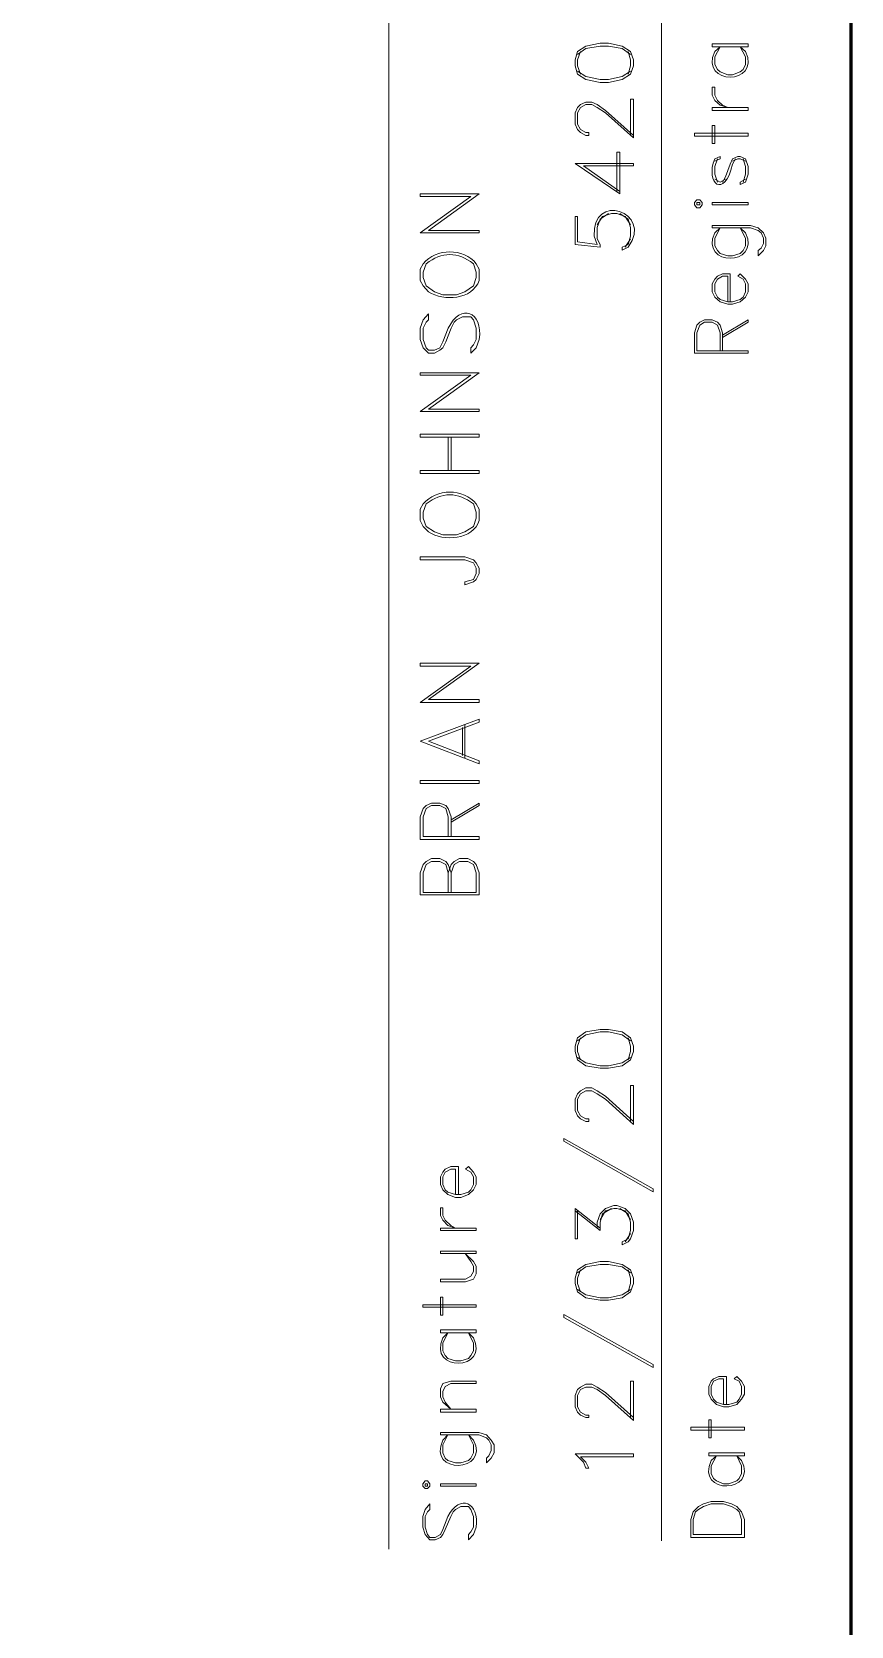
# Model space of a CAD drawing. Header units: inches. Extents: x 5 to 516, y -193 to 129.
# Drawn here: x 115.052 to 116.58, y -172.685 to -169.712 of the extents above; entities that cross this region are included whole.
import ezdxf

# ---------------------------------------------------------------- set-up
doc = ezdxf.new("R2010")
doc.units = ezdxf.units.IN
doc.header["$MEASUREMENT"] = 0
doc.layers.add('PDF8_Geometry', color=7, linetype='Continuous')

msp = doc.modelspace()

# ---------------------------------------------------------------- linework, layer by layer
at = {"layer": 'PDF8_Geometry', "lineweight": 60}
msp.add_lwpolyline([(116.5799627, -192.1857845), (116.5799627, -162.1857821), (71.5799591, -162.1857821), (71.5799591, -192.1857845)], dxfattribs=at)
at = {"layer": 'PDF8_Geometry', "lineweight": 15}
for points in [[(115.7177405, -172.5413376), (115.7177405, -168.7457816)], [(116.2266293, -172.5257827), (116.2266293, -168.7457825)], [(116.0755181, -169.7491146), (116.0699626, -169.7646702), (116.0699626, -169.7757813), (116.0755181, -169.7913368)], [(116.1688516, -169.7546711), (116.1532961, -169.74356), (116.1277405, -169.7391155), (116.112185, -169.7391155), (116.0855183, -169.74356), (116.0699627, -169.7546711)], [(116.1644071, -169.7913374), (116.1688515, -169.7757818), (116.1688515, -169.7646707), (116.1644071, -169.7491151)], [(116.3832961, -169.749115), (116.3732961, -169.7402261), (116.3832961, -169.759115), (116.3832961, -169.7735594), (116.3788517, -169.7824483), (116.3732961, -169.7868927), (116.3588517, -169.7924483), (116.3499628, -169.7924483), (116.3355183, -169.7868927), (116.3310739, -169.7824483), (116.3255183, -169.7735594), (116.3255183, -169.759115), (116.3355183, -169.7402261), (116.3255183, -169.749115)], [(116.0699625, -169.7857809), (116.0855181, -169.7957809), (116.1121848, -169.8013365), (116.1277403, -169.8013365), (116.1532959, -169.7957809), (116.1688514, -169.7857809)], [(116.174407, -169.910225), (116.1221847, -169.8635583), (116.1066292, -169.8535583), (116.0966292, -169.8480028), (116.0855181, -169.8480028), (116.0755181, -169.8535583), (116.0699625, -169.8635583), (116.0699625, -169.8846694), (116.0755181, -169.8946695), (116.0855181, -169.900225), (116.0910736, -169.900225), (116.0910736, -169.9057806), (116.0855181, -169.9057806), (116.0755181, -169.900225), (116.0699625, -169.8946695), (116.0655181, -169.8846694), (116.0655181, -169.8635583), (116.0699625, -169.8535583), (116.0755181, -169.8480028), (116.0855181, -169.8435583), (116.0966292, -169.8435583), (116.1066292, -169.8480028), (116.1221847, -169.8591139), (116.174407, -169.9057806)], [(116.1688516, -169.9057806), (116.1688516, -169.8380028), (116.1744072, -169.8380028), (116.1744072, -169.910225)], [(116.1488515, -170.0102261), (116.0810738, -169.9624483), (116.1744071, -169.9624483), (116.1744071, -169.9580039), (116.0655182, -169.9580039), (116.1488515, -170.0146705), (116.1488515, -169.9368928)], [(116.143296, -170.0102253), (116.143296, -169.9368919), (116.1488516, -169.9368919)], [(116.3255183, -169.9535602), (116.3355183, -169.9491157), (116.3355183, -169.9446713), (116.3255183, -169.9491157)], [(116.3399626, -169.9924482), (116.3455181, -169.9824482), (116.354407, -169.9591149), (116.3588515, -169.9491149), (116.3688515, -169.9446704), (116.3732959, -169.9446704), (116.3832959, -169.9491149), (116.3877404, -169.9635593), (116.3877404, -169.9780038), (116.3832959, -169.9924482), (116.3732959, -169.9968927)], [(116.3310738, -169.9491155), (116.3255182, -169.96356), (116.3255182, -169.9780044), (116.3310738, -169.9924489)], [(116.3588516, -169.9535598), (116.3688516, -169.9491153), (116.373296, -169.9491153), (116.383296, -169.9535598)], [(116.3588517, -169.9591157), (116.3644072, -169.9491157)], [(116.3788516, -169.9491155), (116.383296, -169.96356), (116.383296, -169.9780044), (116.3788516, -169.9924489)], [(116.3255182, -169.986894), (116.3355182, -169.9924496), (116.3455182, -169.986894)], [(116.3832961, -169.986894), (116.3732961, -169.9924496), (116.3732961, -169.996894)], [(115.8866293, -170.01467), (115.7766292, -170.01467), (115.7766292, -170.0191144), (115.8710737, -170.0191144), (115.7766292, -170.0868922), (115.8866293, -170.0868922)], [(115.8866292, -170.0146702), (115.7921847, -170.082448), (115.8866292, -170.082448), (115.8866292, -170.0868924)], [(116.0699627, -170.1035603), (116.0699627, -170.0568936), (116.0655183, -170.0568936), (116.0655183, -170.1091158), (116.1121849, -170.1135603)], [(116.1121847, -170.1135601), (116.1121847, -170.1091156), (116.1066292, -170.0980045), (116.1066292, -170.0768934), (116.1121847, -170.0613378), (116.1277403, -170.0513378)], [(116.1066294, -170.0724472), (116.1166294, -170.0568917), (116.1332961, -170.0513361), (116.1432961, -170.0513361), (116.1588516, -170.0568917), (116.1688516, -170.0724472)], [(116.1488516, -170.0513381), (116.1644072, -170.0613381), (116.1688516, -170.0768937), (116.1688516, -170.0935603), (116.1644072, -170.1091159), (116.1532961, -170.1135603)], [(116.1066294, -170.1091158), (116.1010738, -170.0935603)], [(116.3832961, -170.0868926), (116.3732961, -170.0780037), (116.3832961, -170.0968926), (116.3832961, -170.111337), (116.3788517, -170.1202259), (116.3732961, -170.1257815), (116.3588517, -170.1302259), (116.3499628, -170.1302259), (116.3355183, -170.1257815), (116.3310739, -170.1202259), (116.3255183, -170.111337), (116.3255183, -170.0968926), (116.3355183, -170.0780037), (116.3255183, -170.0868926)], [(116.0699625, -170.1035594), (116.1066292, -170.1091149)], [(116.1644072, -170.1135603), (116.1532961, -170.1191158), (116.1532961, -170.1135603)], [(116.1688516, -170.0980052), (116.1588516, -170.1135607)], [(115.7821848, -170.1446709), (115.7766292, -170.1546709), (115.7766292, -170.175782), (115.7821848, -170.185782), (115.7921848, -170.1968931)], [(115.7877404, -170.14467), (115.7821849, -170.1602256), (115.7821849, -170.1702256), (115.7877404, -170.1857811), (115.803296, -170.1968922), (115.8188515, -170.2024478), (115.8444071, -170.2024478), (115.8599626, -170.1968922), (115.8755182, -170.1857811), (115.8810738, -170.1702256), (115.8810738, -170.1602256), (115.8755182, -170.14467)], [(115.8866293, -170.175782), (115.8866293, -170.1546709), (115.8810737, -170.1446709)], [(116.354407, -170.2157804), (116.354407, -170.1635582), (116.3399626, -170.1635582), (116.3310737, -170.1680026), (116.3255181, -170.1735582), (116.3210737, -170.1824471), (116.3210737, -170.1968915), (116.3255181, -170.2068915), (116.3355181, -170.2157804), (116.3499626, -170.2202249), (116.3588515, -170.2202249), (116.3732959, -170.2157804), (116.3832959, -170.2068915), (116.3877403, -170.1968915), (116.3877403, -170.1824471), (116.3832959, -170.1735582), (116.3732959, -170.1635582)], [(116.3499627, -170.2157804), (116.3499627, -170.1680026), (116.3399627, -170.1680026), (116.3310739, -170.1735582), (116.3255183, -170.1824471), (116.3255183, -170.1968915), (116.3310739, -170.2068915), (116.3355183, -170.211336), (116.3499627, -170.2157804), (116.3588516, -170.2157804), (116.3732961, -170.211336), (116.3788516, -170.2068915), (116.3832961, -170.1968915), (116.3832961, -170.1824471), (116.3788516, -170.1735582), (116.3688516, -170.1680026), (116.3732961, -170.1635582)], [(115.8288514, -170.2646707), (115.8188514, -170.2902262), (115.8132958, -170.3013373), (115.8032958, -170.3057818), (115.7921847, -170.3057818), (115.7877403, -170.3013373), (115.7821847, -170.2857818), (115.7821847, -170.2646707), (115.7877403, -170.2535595), (115.7921847, -170.2491151), (115.7921847, -170.238004), (115.7821847, -170.2491151), (115.7766292, -170.2646707), (115.7766292, -170.2857818), (115.7821847, -170.3013373), (115.7921847, -170.3113373), (115.8032958, -170.3113373), (115.8132958, -170.3057818), (115.8188514, -170.3013373), (115.824407, -170.2902262), (115.834407, -170.2646707), (115.8399625, -170.2535595), (115.844407, -170.2491151), (115.8555181, -170.2435595), (115.8710736, -170.2435595), (115.8755181, -170.2491151), (115.8810736, -170.2646707), (115.8810736, -170.2857818), (115.8755181, -170.2957818), (115.8710736, -170.3013373), (115.8710736, -170.3113373), (115.8810736, -170.3013373), (115.8866292, -170.2857818)], [(116.3399627, -170.3068922), (116.3399627, -170.2735588), (116.3355183, -170.2591144), (116.3310738, -170.2535588), (116.3210738, -170.2491144), (116.3066294, -170.2491144), (116.2977405, -170.2535588), (116.292185, -170.2591144), (116.2877405, -170.2735588), (116.2877405, -170.3113366), (116.3877405, -170.3113366)], [(116.3355181, -170.3068923), (116.3355181, -170.273559), (116.3310737, -170.2591146), (116.3210737, -170.253559), (116.3066292, -170.253559), (116.2977403, -170.2591146), (116.2921848, -170.273559), (116.2921848, -170.3068923), (116.3877403, -170.3068923), (116.3877403, -170.3113368)], [(116.3399626, -170.2824489), (116.3877404, -170.25356), (116.3877404, -170.2491156), (116.3399626, -170.2780044)], [(115.8866293, -170.3480034), (115.7766292, -170.3480034), (115.7766292, -170.3524478), (115.8710737, -170.3524478), (115.7766292, -170.4202256), (115.8866293, -170.4202256)], [(115.8866292, -170.3480035), (115.7921847, -170.4157813), (115.8866292, -170.4157813), (115.8866292, -170.4202258)], [(115.8288516, -170.5302268), (115.8288516, -170.4680045)], [(115.8344069, -170.5302268), (115.8344069, -170.4680045)], [(115.7821848, -170.5924475), (115.7766292, -170.6024475), (115.7766292, -170.6235586), (115.7821848, -170.6346697), (115.7921848, -170.6446697)], [(115.7877404, -170.5924476), (115.7821849, -170.6080032), (115.7821849, -170.6191143), (115.7877404, -170.6346699), (115.803296, -170.6446699), (115.8188515, -170.6502254), (115.8444071, -170.6502254), (115.8599626, -170.6446699), (115.8755182, -170.6346699), (115.8810738, -170.6191143), (115.8810738, -170.6080032), (115.8755182, -170.5924476)], [(115.8866293, -170.6235586), (115.8866293, -170.6024475), (115.8810737, -170.5924475)], [(115.8866293, -170.8891151), (115.7766292, -170.8891151), (115.7766292, -170.8946706), (115.8710737, -170.8946706), (115.7766292, -170.9624484), (115.8866293, -170.9624484)], [(115.8866292, -170.8891142), (115.7921847, -170.9568919), (115.8866292, -170.9568919), (115.8866292, -170.9624475)], [(115.7766292, -171.0346711), (115.8866292, -170.99356), (115.8866292, -170.9991155), (115.7921847, -171.0346711), (115.8866292, -171.0713377), (115.8866292, -171.0768933)], [(115.8555183, -171.0613367), (115.8555183, -171.0091144)], [(115.8599626, -171.0668931), (115.8599626, -171.0035598)], [(115.7766292, -171.0346711), (115.8866293, -171.0768933)], [(115.834407, -171.2124493), (115.834407, -171.1757827), (115.8288515, -171.1602271), (115.824407, -171.1546715), (115.8132959, -171.1502271), (115.7977404, -171.1502271), (115.7877404, -171.1546715), (115.7821848, -171.1602271), (115.7766292, -171.1757827), (115.7766292, -171.2180049), (115.8866293, -171.2180049)], [(115.8288515, -171.2124484), (115.8288515, -171.1757817), (115.8244071, -171.1602262), (115.813296, -171.1546706), (115.7977404, -171.1546706), (115.7877404, -171.1602262), (115.7821849, -171.1757817), (115.7821849, -171.2124484), (115.8866293, -171.2124484), (115.8866293, -171.218004)], [(115.8344069, -171.1857828), (115.8866292, -171.1546717), (115.8866292, -171.1502273), (115.8344069, -171.1813384)], [(115.834407, -171.2802263), (115.8288515, -171.2646707), (115.824407, -171.2591152), (115.8132959, -171.2535596), (115.7977404, -171.2535596), (115.7877404, -171.2591152), (115.7821848, -171.2646707), (115.7766292, -171.2802263), (115.7766292, -171.3213374), (115.8866293, -171.3213374)], [(115.8288516, -171.2802268), (115.8344072, -171.2646713), (115.8399627, -171.2591157), (115.8499627, -171.2535602), (115.8655183, -171.2535602), (115.8755183, -171.2591157), (115.8810738, -171.2646713), (115.8866294, -171.2802268), (115.8866294, -171.3213379)], [(115.8288515, -171.3168931), (115.8288515, -171.2802265), (115.8244071, -171.2646709), (115.813296, -171.2591154), (115.7977404, -171.2591154), (115.7877404, -171.2646709), (115.7821849, -171.2802265), (115.7821849, -171.3168931), (115.8810738, -171.3168931)], [(115.8344069, -171.3168931), (115.8344069, -171.2802265), (115.8399625, -171.2646709), (115.8499625, -171.2591154), (115.865518, -171.2591154), (115.875518, -171.2646709), (115.8810736, -171.2802265), (115.8810736, -171.3168931)], [(116.1688516, -171.5935587), (116.1532961, -171.5824476), (116.1277405, -171.5768921), (116.112185, -171.5768921), (116.0855183, -171.5824476), (116.0699627, -171.5935587)], [(116.0755181, -171.5880045), (116.0699626, -171.6035601), (116.0699626, -171.6135601), (116.0755181, -171.6291157)], [(116.1644071, -171.6291151), (116.1688515, -171.6135596), (116.1688515, -171.6035596), (116.1644071, -171.588004)], [(116.0699625, -171.6246709), (116.0855181, -171.6346709), (116.1121848, -171.6402264), (116.1277403, -171.6402264), (116.1532959, -171.6346709), (116.1688514, -171.6246709)], [(116.174407, -171.7491139), (116.1221847, -171.7024472), (116.1066292, -171.6924472), (116.0966292, -171.6868916), (116.0855181, -171.6868916), (116.0755181, -171.6924472), (116.0699625, -171.7024472), (116.0699625, -171.7235583), (116.0755181, -171.7335583), (116.0855181, -171.7391139), (116.0910736, -171.7391139), (116.0910736, -171.7435583), (116.0855181, -171.7435583), (116.0755181, -171.7391139), (116.0699625, -171.7335583), (116.0655181, -171.7235583), (116.0655181, -171.7024472), (116.0699625, -171.6924472), (116.0755181, -171.6868916), (116.0855181, -171.6813361), (116.0966292, -171.6813361), (116.1066292, -171.6868916), (116.1221847, -171.6968916), (116.174407, -171.7435583)], [(116.1688516, -171.7435583), (116.1688516, -171.6768916), (116.1744072, -171.6768916), (116.1744072, -171.7491139)], [(115.8477403, -171.8802273), (115.8477403, -171.8280051), (115.8332958, -171.8280051), (115.8232958, -171.8324496), (115.8188514, -171.8380051), (115.814407, -171.846894), (115.814407, -171.8613384), (115.8188514, -171.8713384), (115.8277403, -171.8802273), (115.8421847, -171.8857829), (115.8521847, -171.8857829), (115.8666292, -171.8802273), (115.8755181, -171.8713384), (115.8810736, -171.8613384), (115.8810736, -171.846894), (115.8755181, -171.8380051), (115.8666292, -171.8280051)], [(115.842185, -171.8802273), (115.842185, -171.8324496), (115.8332961, -171.8324496), (115.8232961, -171.8380051), (115.8188516, -171.846894), (115.8188516, -171.8613384), (115.8232961, -171.8713384), (115.8277405, -171.8757829), (115.842185, -171.8802273), (115.852185, -171.8802273), (115.8666294, -171.8757829), (115.8710739, -171.8713384), (115.8755183, -171.8613384), (115.8755183, -171.846894), (115.8710739, -171.8380051), (115.8610739, -171.8324496), (115.8666294, -171.8280051)], [(116.0699627, -171.9102263), (116.0699627, -171.9624485), (116.0655183, -171.9624485), (116.0655183, -171.9057818), (116.1121849, -171.9424485)], [(116.1066294, -171.9424493), (116.1066294, -171.9313382), (116.112185, -171.9157826), (116.122185, -171.9057826), (116.1377405, -171.9002271), (116.1432961, -171.9002271), (116.1588516, -171.9057826), (116.1688516, -171.9157826), (116.1744072, -171.9313382), (116.1744072, -171.9468937), (116.1688516, -171.9624493), (116.1644072, -171.9680048), (116.1532961, -171.9735604), (116.1532961, -171.9680048)], [(116.1121847, -171.9268921), (116.1221847, -171.9102254), (116.1377403, -171.905781), (116.1432958, -171.905781), (116.1588514, -171.9102254), (116.1688514, -171.9268921)], [(116.1121847, -171.9468936), (116.1121847, -171.931338), (116.1166292, -171.9157824), (116.1332958, -171.9057824)], [(116.1488516, -171.9057807), (116.1644072, -171.9157807), (116.1688516, -171.9313363), (116.1688516, -171.9468918), (116.1644072, -171.9624474), (116.1532961, -171.9680029)], [(116.0655183, -171.910225), (116.1121849, -171.9468917)], [(116.1688516, -171.9524478), (116.1588516, -171.9680033)], [(116.0755181, -172.0202262), (116.0699626, -172.0357817), (116.0699626, -172.0457817), (116.0755181, -172.0613373)], [(116.1688516, -172.0257826), (116.1532961, -172.0146715), (116.1277405, -172.0102271), (116.112185, -172.0102271), (116.0855183, -172.0146715), (116.0699627, -172.0257826)], [(116.1644071, -172.0613367), (116.1688515, -172.0457812), (116.1688515, -172.0357812), (116.1644071, -172.0202256)], [(116.0699625, -172.0568925), (116.0855181, -172.0668925), (116.1121848, -172.072448), (116.1277403, -172.072448), (116.1532959, -172.0668925), (116.1688514, -172.0568925)], [(115.8755183, -172.1468926), (115.8666294, -172.1380037), (115.8755183, -172.1568926), (115.8755183, -172.171337), (115.8710739, -172.1802259), (115.8666294, -172.1857815), (115.852185, -172.1902259), (115.842185, -172.1902259), (115.8277405, -172.1857815), (115.8232961, -172.1802259), (115.8188516, -172.171337), (115.8188516, -172.1568926), (115.8277405, -172.1380037), (115.8188516, -172.1468926)], [(116.174407, -172.3013374), (116.1221847, -172.2546707), (116.1066292, -172.2435596), (116.0966292, -172.2391152), (116.0855181, -172.2391152), (116.0755181, -172.2435596), (116.0699625, -172.2546707), (116.0699625, -172.2757818), (116.0755181, -172.2857818), (116.0855181, -172.2913374), (116.0910736, -172.2913374), (116.0910736, -172.2957818), (116.0855181, -172.2957818), (116.0755181, -172.2913374), (116.0699625, -172.2857818), (116.0655181, -172.2757818), (116.0655181, -172.2546707), (116.0699625, -172.2435596), (116.0755181, -172.2391152), (116.0855181, -172.2335596), (116.0966292, -172.2335596), (116.1066292, -172.2391152), (116.1221847, -172.2491152), (116.174407, -172.2957818)], [(116.1688516, -172.2957818), (116.1688516, -172.2280041), (116.1744072, -172.2280041), (116.1744072, -172.3013374)], [(116.3477403, -172.2713361), (116.3477403, -172.2191139), (116.3332959, -172.2191139), (116.3232959, -172.2235583), (116.3188514, -172.2280028), (116.314407, -172.2380028), (116.314407, -172.2524472), (116.3188514, -172.2613361), (116.3288514, -172.2713361), (116.3421848, -172.2757806), (116.3521848, -172.2757806), (116.3666292, -172.2713361), (116.3755181, -172.2613361), (116.3810737, -172.2524472), (116.3810737, -172.2380028), (116.3755181, -172.2280028), (116.3666292, -172.2191139)], [(116.342185, -172.2713361), (116.342185, -172.2235583), (116.3332961, -172.2235583), (116.3232961, -172.2280028), (116.3188517, -172.2380028), (116.3188517, -172.2524472), (116.3232961, -172.2613361), (116.3288517, -172.2668917), (116.342185, -172.2713361), (116.352185, -172.2713361), (116.3666294, -172.2668917), (116.3710739, -172.2613361), (116.3755183, -172.2524472), (116.3755183, -172.2380028), (116.3710739, -172.2280028), (116.362185, -172.2235583), (116.3666294, -172.2191139)], [(115.8755183, -172.3380039), (115.8666294, -172.3280039), (115.8755183, -172.3468928), (115.8755183, -172.3613372), (115.8710739, -172.3713372), (115.8666294, -172.3757817), (115.852185, -172.3802261), (115.842185, -172.3802261), (115.8277405, -172.3757817), (115.8232961, -172.3713372), (115.8188516, -172.3613372), (115.8188516, -172.3468928), (115.8277405, -172.3280039), (115.8188516, -172.3380039)], [(116.3755183, -172.3757812), (116.3666294, -172.3668923), (116.3755183, -172.3857812), (116.3755183, -172.4002257), (116.3710739, -172.4091145), (116.3666294, -172.413559), (116.352185, -172.4191145), (116.342185, -172.4191145), (116.3288516, -172.413559), (116.3232961, -172.4091145), (116.3188516, -172.4002257), (116.3188516, -172.3857812), (116.3288516, -172.3668923), (116.3188516, -172.3757812)], [(115.8277405, -172.4802254), (115.8188516, -172.5046698), (115.8144071, -172.5135587), (115.8044071, -172.5191143), (115.7944071, -172.5191143), (115.7899627, -172.5135587), (115.7855183, -172.5002254), (115.7855183, -172.4802254), (115.7899627, -172.4713365), (115.7944071, -172.4668921), (115.7944071, -172.4568921), (115.7855183, -172.4668921), (115.7810738, -172.4802254), (115.7810738, -172.5002254), (115.7855183, -172.5135587), (115.7944071, -172.5235587), (115.8044071, -172.5235587), (115.8144071, -172.5191143), (115.8188516, -172.5135587), (115.823296, -172.5046698), (115.833296, -172.4802254), (115.8377405, -172.4713365), (115.8421849, -172.4668921), (115.8521849, -172.4613365), (115.8666294, -172.4613365), (115.8710738, -172.4668921), (115.8755183, -172.4802254), (115.8755183, -172.5002254), (115.8710738, -172.5091143), (115.8666294, -172.5135587), (115.8666294, -172.5235587), (115.8755183, -172.5135587), (115.8810738, -172.5002254)]]:
    msp.add_lwpolyline(points, dxfattribs=at)
for points in [[(116.0655183, -169.7757825), (116.0699627, -169.791338), (116.0855183, -169.801338), (116.1121849, -169.8068936), (116.1277405, -169.8068936), (116.1532961, -169.801338), (116.1688516, -169.791338), (116.1744072, -169.7757825), (116.1744072, -169.7646713), (116.1688516, -169.7491158), (116.1532961, -169.7391158), (116.1277405, -169.7335602), (116.1121849, -169.7335602), (116.0855183, -169.7391158), (116.0699627, -169.7491158), (116.0655183, -169.7646713)], [(116.3877406, -169.7346705), (116.3210739, -169.7346705), (116.3210739, -169.7402261), (116.3877406, -169.7402261)], [(116.3210739, -169.8157816), (116.3255183, -169.8157816), (116.3255183, -169.830226), (116.3310739, -169.840226), (116.3399627, -169.8491149), (116.3499627, -169.8535593), (116.3355183, -169.8491149), (116.3255183, -169.840226), (116.3210739, -169.830226)], [(116.3877406, -169.8535602), (116.3210739, -169.8535602), (116.3210739, -169.8591158), (116.3877406, -169.8591158)], [(116.3255183, -169.8868922), (116.3255183, -169.9202256), (116.3210739, -169.9202256), (116.3210739, -169.8868922)], [(116.3877405, -169.9013372), (116.2877405, -169.9013372), (116.2877405, -169.9068928), (116.3877405, -169.9068928)], [(116.2877405, -170.034671), (116.292185, -170.0402266), (116.2977405, -170.0402266), (116.302185, -170.034671), (116.302185, -170.0302266), (116.2977405, -170.0257821), (116.292185, -170.0257821), (116.2877405, -170.0302266)], [(116.2921848, -170.0302266), (116.2921848, -170.034671), (116.2977403, -170.034671), (116.2977403, -170.0302266)], [(116.3877406, -170.0302266), (116.3210739, -170.0302266), (116.3210739, -170.034671), (116.3877406, -170.034671)], [(116.4066295, -170.1302261), (116.4166295, -170.1202261), (116.4210739, -170.1113372), (116.4210739, -170.0968928), (116.4166295, -170.0868928), (116.4066295, -170.0780039), (116.392185, -170.0735594), (116.3210739, -170.0735594), (116.3210739, -170.0780039), (116.392185, -170.0780039), (116.4066295, -170.0824483), (116.412185, -170.0868928), (116.4166295, -170.0968928), (116.4166295, -170.1068928), (116.412185, -170.1157817), (116.4066295, -170.1202261)], [(115.7766292, -170.4624484), (115.7766292, -170.4680039), (115.8866293, -170.4680039), (115.8866293, -170.4624484)], [(115.8866293, -170.5302254), (115.8866293, -170.535781), (115.7766293, -170.535781), (115.7766293, -170.5302254)], [(115.8599626, -170.7435601), (115.8755181, -170.7380046), (115.8810737, -170.7335601), (115.8866293, -170.722449), (115.8866293, -170.712449), (115.8810737, -170.702449), (115.8755181, -170.6968935), (115.8599626, -170.6913379), (115.7766292, -170.6913379), (115.7766292, -170.6968935), (115.8599626, -170.6968935), (115.8755181, -170.702449), (115.8810737, -170.712449), (115.8810737, -170.722449), (115.8755181, -170.7335601), (115.8599626, -170.7380046)], [(115.8866293, -171.1080046), (115.7766292, -171.1080046), (115.7766292, -171.1135602), (115.8866293, -171.1135602)], [(116.0655183, -171.6135602), (116.0699627, -171.6291158), (116.0855183, -171.6402269), (116.1121849, -171.6446713), (116.1277405, -171.6446713), (116.1532961, -171.6402269), (116.1688516, -171.6291158), (116.1744072, -171.6135602), (116.1744072, -171.6035602), (116.1688516, -171.5880046), (116.1532961, -171.5768935), (116.1277405, -171.5724491), (116.1121849, -171.5724491), (116.0855183, -171.5768935), (116.0699627, -171.5880046), (116.0655183, -171.6035602)], [(116.2110738, -171.8691158), (116.0444072, -171.7757824), (116.0444072, -171.7802269), (116.2110738, -171.8746713)], [(115.8144072, -171.9046715), (115.8188516, -171.9046715), (115.8188516, -171.919116), (115.8232961, -171.9280048), (115.8332961, -171.9380048), (115.842185, -171.9424493), (115.8277405, -171.9380048), (115.8188516, -171.9280048), (115.8144072, -171.919116)], [(115.8810739, -171.9424491), (115.8144072, -171.9424491), (115.8144072, -171.9468936), (115.8810739, -171.9468936)], [(115.8810739, -171.9857818), (115.8144072, -171.9857818), (115.8144072, -171.9902263), (115.8810739, -171.9902263)], [(115.8610739, -171.9902275), (115.8710739, -172.004672), (115.8755183, -172.0135609), (115.8755183, -172.0235609), (115.8710739, -172.0324498), (115.8610739, -172.0380053), (115.8144072, -172.0380053), (115.8144072, -172.0424498), (115.8610739, -172.0424498), (115.8755183, -172.0380053), (115.8810739, -172.0280053), (115.8810739, -172.0135609), (115.8755183, -172.004672)], [(116.0655183, -172.0457818), (116.0699627, -172.0613374), (116.0855183, -172.0724485), (116.1121849, -172.0768929), (116.1277405, -172.0768929), (116.1532961, -172.0724485), (116.1688516, -172.0613374), (116.1744072, -172.0457818), (116.1744072, -172.0357818), (116.1688516, -172.0202263), (116.1532961, -172.0102263), (116.1277405, -172.0046707), (116.1121849, -172.0046707), (116.0855183, -172.0102263), (116.0699627, -172.0202263), (116.0655183, -172.0357818)], [(115.8810738, -172.0857823), (115.7810738, -172.0857823), (115.7810738, -172.0902267), (115.8810738, -172.0902267)], [(115.8188516, -172.0713361), (115.8188516, -172.1046694), (115.8144072, -172.1046694), (115.8144072, -172.0713361)], [(116.2110738, -172.1968938), (116.0444072, -172.1035604), (116.0444072, -172.109116), (116.2110738, -172.2024493)], [(115.8810739, -172.1324481), (115.8144072, -172.1324481), (115.8144072, -172.1380037), (115.8810739, -172.1380037)], [(115.8810736, -172.2280047), (115.8810736, -172.2324491), (115.8332959, -172.2324491), (115.8232959, -172.2380047), (115.8188514, -172.2468936), (115.8188514, -172.2568936), (115.8232959, -172.2668936), (115.8332959, -172.2802269), (115.8188514, -172.2668936), (115.814407, -172.2568936), (115.814407, -172.2424491), (115.8188514, -172.2324491), (115.8332959, -172.2280047)], [(115.8810739, -172.2802256), (115.8144072, -172.2802256), (115.8144072, -172.2857811), (115.8810739, -172.2857811)], [(115.8999627, -172.3802263), (115.9088516, -172.3713374), (115.9144072, -172.3613374), (115.9144072, -172.346893), (115.9088516, -172.3380041), (115.8999627, -172.3280041), (115.8855183, -172.3235596), (115.8144072, -172.3235596), (115.8144072, -172.3280041), (115.8855183, -172.3280041), (115.8999627, -172.3335596), (115.9044072, -172.3380041), (115.9088516, -172.346893), (115.9088516, -172.356893), (115.9044072, -172.366893), (115.8999627, -172.3713374)], [(116.3810738, -172.3135598), (116.2810738, -172.3135598), (116.2810738, -172.3191154), (116.3810738, -172.3191154)], [(116.3188517, -172.300227), (116.3188517, -172.3335603), (116.3144072, -172.3335603), (116.3144072, -172.300227)], [(116.1744072, -172.3635592), (116.1744072, -172.3691147), (116.0755183, -172.3691147), (116.0855183, -172.3791147), (116.0910739, -172.3902258), (116.0855183, -172.3902258), (116.0810739, -172.3791147), (116.0655183, -172.3635592)], [(116.3810739, -172.3613368), (116.3144072, -172.3613368), (116.3144072, -172.3668923), (116.3810739, -172.3668923)], [(115.7810738, -172.4235601), (115.7855182, -172.4280045), (115.7899627, -172.4280045), (115.7944071, -172.4235601), (115.7944071, -172.4191156), (115.7899627, -172.4135601), (115.7855182, -172.4135601), (115.7810738, -172.4191156)], [(115.7855181, -172.4191156), (115.7855181, -172.4235601), (115.7899625, -172.4235601), (115.7899625, -172.4191156)], [(115.8810739, -172.4191156), (115.8144072, -172.4191156), (115.8144072, -172.4235601), (115.8810739, -172.4235601)], [(116.3810738, -172.5191163), (116.3810738, -172.4857829), (116.3755183, -172.4713385), (116.3666294, -172.4613385), (116.3566294, -172.456894), (116.3421849, -172.4524496), (116.3188516, -172.4524496), (116.3044072, -172.456894), (116.2955183, -172.4613385), (116.2855183, -172.4713385), (116.2810738, -172.4857829), (116.2810738, -172.5191163)], [(116.3755181, -172.5135598), (116.3755181, -172.485782), (116.3710737, -172.4713376), (116.3666292, -172.4668931), (116.3566292, -172.4613376), (116.3421848, -172.4568931), (116.3188514, -172.4568931), (116.304407, -172.4613376), (116.2955181, -172.4668931), (116.2899625, -172.4713376), (116.2855181, -172.485782), (116.2855181, -172.5135598)]]:
    msp.add_lwpolyline(points, close=True, dxfattribs=at)
for points in [[(116.3255183, -169.749115), (116.2962776, -169.812689), (116.4125368, -169.812689), (116.3832961, -169.749115)], [(116.3255183, -169.9491157), (116.3073517, -169.9948379), (116.3438331, -170.0251898), (116.3588517, -169.9591157)], [(116.1010738, -170.0935603), (116.0944998, -170.0100232), (116.2124442, -170.0472084), (116.1644072, -170.1135603)], [(116.3255183, -170.0868926), (116.2962776, -170.1504667), (116.4125368, -170.1504667), (116.3832961, -170.0868926)], [(115.8810737, -170.1446709), (115.8572589, -170.1152635), (115.8059996, -170.1152635), (115.7821848, -170.1446709)], [(115.8755182, -170.14467), (115.8470367, -170.1220589), (115.8162219, -170.1220589), (115.7877404, -170.14467)], [(115.7921848, -170.1968931), (115.8206848, -170.215208), (115.8731107, -170.2122635), (115.8866293, -170.175782)], [(115.8288514, -170.2646707), (115.8516662, -170.2171336), (115.8936662, -170.2335781), (115.8866292, -170.2857818)], [(115.8810737, -170.5924475), (115.8572589, -170.5630401), (115.8059996, -170.5630401), (115.7821848, -170.5924475)], [(115.8755182, -170.5924476), (115.8470552, -170.5698365), (115.8162034, -170.5698365), (115.7877404, -170.5924476)], [(115.7921848, -170.6446697), (115.8196292, -170.6632252), (115.8754811, -170.6592067), (115.8866293, -170.6235586)], [(115.8188516, -172.1468926), (115.7891665, -172.2124667), (115.9073702, -172.2083555), (115.8755183, -172.1468926)], [(115.8188516, -172.3380039), (115.7884628, -172.4024298), (115.9078887, -172.3988187), (115.8755183, -172.3380039)], [(116.3188516, -172.3757812), (116.2895183, -172.4410034), (116.4073146, -172.4374294), (116.3755183, -172.3757812)], [(115.8277405, -172.4802254), (115.850759, -172.437355), (115.886796, -172.4540217), (115.8810738, -172.5002254)]]:
    msp.add_open_spline(points, degree=3, dxfattribs=at)

doc.saveas('drawing.dxf')
